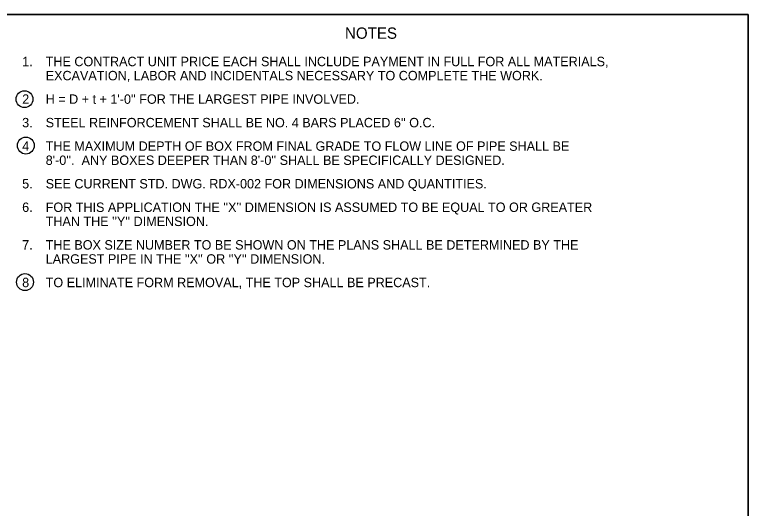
# Model space of a CAD drawing. Extents: x 1007 to 1035.5, y 1000.5 to 1021.5.
# Drawn here: x 1019.91 to 1035.5, y 1011 to 1021.5 of the extents above; entities that cross this region are included whole.
import ezdxf

# ---------------------------------------------------------------- set-up
doc = ezdxf.new("R2010")
doc.units = 0
for name, color, linetype in [('Level 1', 7, 'Continuous'), ('Level 10', 7, 'Continuous'), ('Level 11', 7, 'Continuous')]:
    doc.layers.add(name, color=color, linetype=linetype)

msp = doc.modelspace()

# ---------------------------------------------------------------- linework, layer by layer
at = {"layer": 'Level 1'}
for centre in [(1020.114, 1019.702), (1020.143, 1018.716), (1020.125, 1015.813)]:
    msp.add_circle(centre, 0.18, dxfattribs=at)
at = {"layer": 'Level 10'}
for p, q in [((1007, 1021.5), (1035.5, 1021.5)), ((1035.5, 1021.5), (1035.5, 1000.5))]:
    msp.add_line(p, q, dxfattribs=at)
at = {"layer": 'Level 11'}
msp.add_lwpolyline([(1007, 1000.5), (1035.5, 1000.5), (1035.5, 1021.5), (1007, 1021.5)], close=True, dxfattribs=at)

# ---------------------------------------------------------------- texts
at = {"layer": 'Level 1'}
for s, height, p in [('NOTES', 0.24, (1026.927, 1020.987)), ('1.', 0.2, (1020.065, 1020.404)), ('THE CONTRACT UNIT PRICE EACH SHALL INCLUDE PAYMENT IN FULL FOR ALL MATERIALS,', 0.2, (1020.565, 1020.404)), ('EXCAVATION, LABOR AND INCIDENTALS NECESSARY TO COMPLETE THE WORK.', 0.2, (1020.565, 1020.104)), ('2', 0.2, (1020.065, 1019.604)), ("H = D + t + 1'-0'' FOR THE LARGEST PIPE INVOLVED.", 0.2, (1020.565, 1019.604)), ('3.', 0.2, (1020.065, 1019.104)), ("STEEL REINFORCEMENT SHALL BE NO. 4 BARS PLACED 6'' O.C.", 0.2, (1020.565, 1019.104)), ('4', 0.2, (1020.065, 1018.604)), ('THE MAXIMUM DEPTH OF BOX FROM FINAL GRADE TO FLOW LINE OF PIPE SHALL BE', 0.2, (1020.565, 1018.604)), ("8'-0''.  ANY BOXES DEEPER THAN 8'-0'' SHALL BE SPECIFICALLY DESIGNED.", 0.2, (1020.565, 1018.304)), ('5.', 0.2, (1020.065, 1017.804)), ('SEE CURRENT STD. DWG. RDX-002 FOR DIMENSIONS AND QUANTITIES.', 0.2, (1020.565, 1017.804)), ('6.', 0.2, (1020.065, 1017.304)), ("FOR THIS APPLICATION THE ''X'' DIMENSION IS ASSUMED TO BE EQUAL TO OR GREATER", 0.2, (1020.565, 1017.304)), ("THAN THE ''Y'' DIMENSION.", 0.2, (1020.565, 1017.004)), ('7.', 0.2, (1020.065, 1016.504)), ('THE BOX SIZE NUMBER TO BE SHOWN ON THE PLANS SHALL BE DETERMINED BY THE', 0.2, (1020.565, 1016.504)), ("LARGEST PIPE IN THE ''X'' OR ''Y'' DIMENSION.", 0.2, (1020.565, 1016.204)), ('8', 0.2, (1020.065, 1015.704)), ('TO ELIMINATE FORM REMOVAL, THE TOP SHALL BE PRECAST.', 0.2, (1020.565, 1015.704))]:
    msp.add_text(s, height=height, dxfattribs=at).set_placement(p)

doc.saveas('drawing.dxf')
